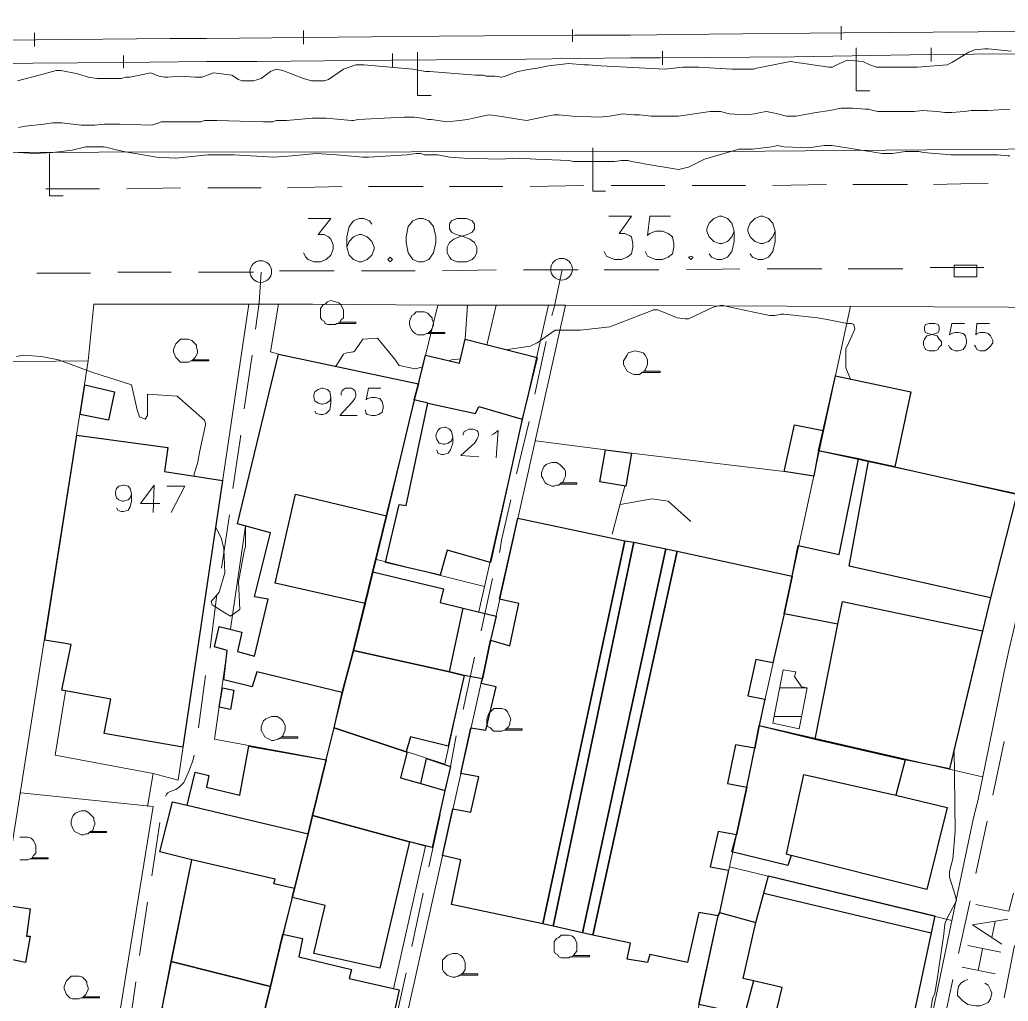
# Model space of a CAD drawing. Extents: x -2391 to 32076, y -11492 to 5852.
# Drawn here: x 4707.3 to 4780.7, y -1457.1 to -1384.2 of the extents above; entities that cross this region are included whole.
import ezdxf

# ---------------------------------------------------------------- set-up
doc = ezdxf.new("R2010")
doc.units = 0
doc.header["$LTSCALE"] = 7
for name, color, linetype in [('ALVE-CT', 3, 'CONTINUOUS'), ('PDF2_A101 - EDIFICACAO', 7, 'CONTINUOUS'), ('PDF2_A103 - PROJECAO_1', 7, 'CONTINUOUS'), ('PDF2_A112 - PRISMA_VENTILACAO', 7, 'CONTINUOUS'), ('PDF2_A118 - PISCINA', 7, 'CONTINUOUS'), ('PDF2_A123 - N DE PORTA', 7, 'CONTINUOUS'), ('PDF2_A124 - MURO', 7, 'CONTINUOUS'), ('PDF2_C301 - MEIO_FIO_2D', 7, 'CONTINUOUS'), ('PDF2_C304 - CAMINHO_E_OUTROS_TIPOS_ACESSO_2D', 7, 'CONTINUOUS'), ('PDF2_C307 - TXT_NOME_LOGRADOURO', 7, 'CONTINUOUS'), ('PDF2_C317 - BOCA_LOBO', 7, 'CONTINUOUS'), ('PDF2_D402 - FERROVIA_2D', 7, 'CONTINUOUS'), ('PDF2_F602 - ARVORE_ISOLADA', 7, 'CONTINUOUS'), ('PDF2_I903 - POSTE', 7, 'CONTINUOUS'), ('PDF2_N1402 - CURVA_INTERMEDIARIA', 7, 'CONTINUOUS'), ('PDF2_N1403 - COTA_DE_APARELHO', 7, 'CONTINUOUS')]:
    doc.layers.add(name, color=color, linetype=linetype)

msp = doc.modelspace()

# ---------------------------------------------------------------- linework, layer by layer
at = {"layer": 'ALVE-CT'}
msp.add_circle((4550.796, -1271.53), 500, dxfattribs=at)
at = {"layer": 'PDF2_A101 - EDIFICACAO', "lineweight": 30}
for points in [[(4745.697, -1409.279), (4744.596, -1413.851), (4742.226, -1424.519), (4739.008, -1423.587), (4738.5, -1425.45), (4734.436, -1424.519), (4735.452, -1420.201), (4735.96, -1420.285), (4737.569, -1412.665), (4736.553, -1412.411), (4736.892, -1411.226), (4737.4, -1409.109), (4739.94, -1409.702), (4740.363, -1407.924)], [(4732.066, -1431.038), (4731.219, -1434.17), (4724.869, -1432.646), (4724.531, -1433.747), (4722.414, -1433.239), (4722.668, -1431.038), (4721.737, -1430.784), (4722.075, -1429.26), (4723.769, -1429.683), (4723.43, -1431.122), (4724.7, -1431.461), (4725.716, -1427.228), (4724.7, -1427.058), (4725.885, -1422.317), (4723.43, -1421.64), (4726.478, -1409.025), (4736.892, -1411.226), (4736.553, -1412.411), (4734.521, -1421.047), (4733.505, -1425.196), (4732.912, -1427.566)], [(4772.282, -1417.407), (4770.334, -1416.983), (4769.572, -1416.814), (4766.609, -1416.221), (4766.948, -1414.697), (4767.879, -1410.633), (4773.467, -1411.819)], [(4714.286, -1411.819), (4713.863, -1413.935), (4711.746, -1413.512), (4712.085, -1411.311)], [(4766.948, -1414.697), (4766.609, -1416.221), (4766.27, -1418.084), (4764.069, -1417.745), (4764.831, -1414.274)], [(4722.329, -1418.423), (4719.366, -1438.234), (4713.524, -1437.218), (4714.032, -1434.678), (4710.392, -1434.001), (4711.069, -1430.614), (4709.122, -1430.276), (4711.492, -1415.036), (4718.265, -1415.967), (4718.011, -1417.745)], [(4752.724, -1416.391), (4752.301, -1418.846), (4750.353, -1418.507), (4750.777, -1416.137)], [(4781.341, -1419.439), (4779.394, -1427.143), (4776.346, -1439.843), (4773.044, -1439.166), (4766.355, -1437.642), (4768.048, -1429.09), (4764.069, -1428.328), (4764.662, -1425.534), (4765.085, -1423.249), (4768.133, -1423.926), (4769.572, -1416.814), (4770.334, -1416.983), (4772.282, -1417.407)], [(4752.216, -1422.91), (4746.12, -1451.357), (4739.347, -1449.918), (4740.024, -1446.616), (4738.67, -1446.277), (4739.432, -1442.806), (4740.786, -1443.06), (4741.379, -1440.436), (4740.024, -1440.182), (4740.786, -1436.795), (4741.887, -1436.964), (4742.649, -1433.747), (4741.548, -1433.493), (4741.633, -1433.154), (4742.226, -1430.276), (4743.665, -1430.699), (4744.342, -1427.566), (4742.903, -1427.228), (4744.258, -1421.217)], [(4755.264, -1423.503), (4749.083, -1452.035), (4746.882, -1451.527), (4752.893, -1422.995)], [(4764.069, -1428.328), (4763.223, -1431.969), (4761.953, -1431.715), (4761.36, -1434.424), (4762.63, -1434.678), (4762.207, -1436.626), (4761.868, -1438.319), (4760.429, -1438.065), (4759.836, -1440.944), (4761.275, -1441.198), (4760.513, -1444.753), (4759.159, -1444.499), (4758.566, -1447.124), (4759.921, -1447.378), (4759.243, -1450.511), (4759.159, -1450.765), (4757.719, -1450.511), (4756.873, -1454.236), (4754.079, -1453.643), (4753.909, -1454.236), (4752.385, -1453.982), (4752.639, -1452.797), (4749.845, -1452.204), (4756.111, -1423.672), (4764.662, -1425.534)], [(4742.226, -1430.276), (4741.633, -1433.154), (4740.278, -1432.9), (4739.178, -1432.646), (4732.066, -1431.038), (4732.912, -1427.566), (4733.505, -1425.196), (4738.754, -1426.466), (4738.5, -1427.482), (4740.194, -1427.905), (4742.649, -1428.498)], [(4739.178, -1432.646), (4740.278, -1432.9), (4739.093, -1438.15), (4736.299, -1437.472), (4735.96, -1438.573), (4730.627, -1436.795), (4731.219, -1434.17), (4732.066, -1431.038)], [(4723.176, -1434.001), (4722.922, -1435.44), (4722.075, -1435.271), (4722.329, -1433.832)], [(4735.537, -1440.52), (4737.061, -1440.944), (4737.484, -1439.081), (4739.262, -1439.674), (4738.839, -1441.452), (4737.908, -1445.685), (4736.214, -1445.261), (4729.018, -1443.314), (4730.034, -1439.166), (4730.627, -1436.795), (4735.96, -1438.573), (4736.045, -1438.573)], [(4776.176, -1442.721), (4774.652, -1448.817), (4764.577, -1446.277), (4764.323, -1447.039), (4760.175, -1446.023), (4760.513, -1444.753), (4761.275, -1441.198), (4761.868, -1438.319), (4762.207, -1436.626), (4766.355, -1437.642), (4773.044, -1439.166), (4772.366, -1441.79)], [(4730.034, -1439.166), (4729.018, -1443.314), (4728.679, -1444.669), (4727.663, -1448.733), (4727.494, -1449.41), (4726.817, -1452.119), (4725.885, -1456.014), (4718.519, -1454.151), (4720.043, -1446.616), (4717.673, -1446.023), (4718.604, -1442.298), (4719.705, -1442.552), (4720.297, -1440.097), (4721.313, -1440.351), (4721.144, -1441.198), (4723.599, -1441.79), (4724.277, -1438.15)], [(4736.214, -1445.261), (4734.013, -1454.659), (4729.103, -1453.559), (4729.949, -1450.003), (4727.494, -1449.41), (4727.663, -1448.733), (4728.679, -1444.669), (4729.018, -1443.314)], [(4775.245, -1450.765), (4774.991, -1452.035), (4773.128, -1460.755), (4763.307, -1458.554), (4763.9, -1456.099), (4761.783, -1455.591), (4761.106, -1458.13), (4758.989, -1457.623), (4757.719, -1457.369), (4759.159, -1450.765), (4759.243, -1450.511), (4761.953, -1451.273), (4762.545, -1449.071), (4762.884, -1447.801)], [(4708.021, -1452.289), (4707.682, -1454.236), (4706.497, -1453.982), (4706.158, -1455.675), (4705.396, -1455.506), (4706.412, -1450.003), (4708.021, -1450.257), (4707.767, -1452.289)], [(4732.489, -1461.94), (4724.869, -1460.162), (4725.885, -1456.014), (4726.817, -1452.119), (4728.256, -1452.458), (4728.002, -1453.813), (4731.896, -1454.744), (4731.727, -1455.421), (4735.452, -1456.268), (4734.436, -1460.84), (4732.828, -1460.501)], [(4725.885, -1456.014), (4724.869, -1460.162), (4722.245, -1459.485), (4721.821, -1459.4), (4721.991, -1458.977), (4721.059, -1458.723), (4721.144, -1458.469), (4717.842, -1457.623), (4718.519, -1454.151)]]:
    msp.add_lwpolyline(points, close=True, dxfattribs=at)
at = {"layer": 'PDF2_A103 - PROJECAO_1', "lineweight": 30}
for points in [[(4744.596, -1413.851), (4742.226, -1424.519), (4739.008, -1423.587), (4738.5, -1425.45), (4734.436, -1424.519), (4735.452, -1420.201), (4735.96, -1420.285), (4737.569, -1412.665), (4741.125, -1413.427), (4741.379, -1412.919)], [(4772.282, -1417.407), (4781.341, -1419.439), (4779.394, -1427.143), (4768.895, -1424.773), (4770.334, -1416.983)], [(4734.521, -1421.047), (4733.505, -1425.196), (4732.912, -1427.566), (4726.224, -1426.042), (4727.748, -1419.439)], [(4776.346, -1439.843), (4773.044, -1439.166), (4766.355, -1437.642), (4768.048, -1429.09), (4768.387, -1427.397), (4778.801, -1429.598)], [(4742.226, -1430.276), (4741.633, -1433.154), (4740.278, -1432.9), (4739.178, -1432.646), (4740.194, -1427.905), (4742.649, -1428.498)], [(4735.96, -1438.573), (4736.045, -1438.573), (4735.537, -1440.52), (4737.061, -1440.944), (4738.839, -1441.452), (4737.908, -1445.685), (4736.214, -1445.261), (4729.018, -1443.314), (4730.034, -1439.166), (4730.627, -1436.795)], [(4772.366, -1441.79), (4776.176, -1442.721), (4774.652, -1448.817), (4764.577, -1446.277), (4764.239, -1446.193), (4765.508, -1440.266)], [(4719.705, -1442.552), (4728.679, -1444.669), (4727.663, -1448.733), (4726.139, -1448.394), (4726.224, -1448.055), (4720.043, -1446.616), (4717.673, -1446.023), (4718.604, -1442.298)], [(4774.991, -1452.035), (4773.128, -1460.755), (4763.307, -1458.554), (4763.9, -1456.099), (4761.783, -1455.591), (4761.021, -1455.421), (4761.953, -1451.273), (4762.545, -1449.071)]]:
    msp.add_lwpolyline(points, close=True, dxfattribs=at)
at = {"layer": 'PDF2_A112 - PRISMA_VENTILACAO', "lineweight": 30}
for points in [[(4752.216, -1422.91), (4752.893, -1422.995), (4746.882, -1451.527), (4746.12, -1451.357)], [(4755.264, -1423.503), (4756.111, -1423.672), (4749.845, -1452.204), (4749.083, -1452.035)]]:
    msp.add_lwpolyline(points, close=True, dxfattribs=at)
at = {"layer": 'PDF2_A118 - PISCINA', "lineweight": 9}
msp.add_lwpolyline([(4763.985, -1432.477), (4763.223, -1436.456), (4765.17, -1436.88), (4765.762, -1433.832), (4765.339, -1433.747), (4764.831, -1432.985), (4764.916, -1432.646)], close=True, dxfattribs=at)
for points in [[(4763.731, -1433.832), (4765.762, -1433.832)], [(4763.307, -1435.948), (4765.339, -1435.948)]]:
    msp.add_lwpolyline(points, dxfattribs=at)
at = {"layer": 'PDF2_A123 - N DE PORTA', "lineweight": 9}
msp.add_lwpolyline([(4774.822, -1406.739), (4774.568, -1406.824), (4774.483, -1406.993), (4774.483, -1407.247), (4774.568, -1407.416), (4774.737, -1407.501), (4775.16, -1407.586), (4775.414, -1407.67), (4775.584, -1407.924), (4775.753, -1408.094), (4775.753, -1408.348), (4775.584, -1408.517), (4775.499, -1408.686), (4775.245, -1408.771), (4774.822, -1408.771), (4774.568, -1408.686), (4774.483, -1408.517), (4774.398, -1408.348), (4774.398, -1408.094), (4774.483, -1407.924), (4774.652, -1407.67), (4774.991, -1407.586), (4775.33, -1407.501), (4775.499, -1407.416), (4775.584, -1407.247), (4775.584, -1406.993), (4775.499, -1406.824), (4775.245, -1406.739)], close=True, dxfattribs=at)
for points in [[(4777.446, -1406.739), (4776.515, -1406.739), (4776.346, -1407.586), (4776.515, -1407.501), (4776.769, -1407.416), (4777.023, -1407.416), (4777.362, -1407.501), (4777.531, -1407.67), (4777.616, -1408.009), (4777.616, -1408.178), (4777.531, -1408.432), (4777.362, -1408.686), (4777.023, -1408.771), (4776.769, -1408.771), (4776.515, -1408.686), (4776.346, -1408.517), (4776.261, -1408.348)], [(4779.309, -1406.739), (4778.378, -1406.739), (4778.293, -1407.586), (4778.378, -1407.501), (4778.632, -1407.416), (4778.97, -1407.416), (4779.224, -1407.501), (4779.394, -1407.67), (4779.563, -1408.009), (4779.563, -1408.178), (4779.394, -1408.432), (4779.224, -1408.602), (4778.97, -1408.771), (4778.632, -1408.771), (4778.378, -1408.686), (4778.293, -1408.517), (4778.208, -1408.348)], [(4730.373, -1412.242), (4730.288, -1412.496), (4730.034, -1412.665), (4729.78, -1412.75), (4729.695, -1412.75), (4729.441, -1412.665), (4729.187, -1412.496), (4729.103, -1412.242), (4729.103, -1412.073), (4729.187, -1411.819), (4729.441, -1411.649), (4729.695, -1411.565), (4729.78, -1411.565), (4730.119, -1411.649), (4730.288, -1411.819), (4730.373, -1412.242), (4730.373, -1412.665), (4730.288, -1413.173), (4730.034, -1413.427), (4729.78, -1413.512), (4729.611, -1413.512), (4729.272, -1413.427), (4729.187, -1413.258)], [(4731.135, -1412.073), (4731.135, -1411.903), (4731.219, -1411.734), (4731.304, -1411.649), (4731.473, -1411.565), (4731.896, -1411.565), (4732.066, -1411.649), (4732.15, -1411.734), (4732.235, -1411.988), (4732.235, -1412.157), (4732.15, -1412.327), (4731.981, -1412.581), (4731.05, -1413.597), (4732.32, -1413.597)], [(4734.098, -1411.565), (4733.166, -1411.565), (4732.997, -1412.411), (4733.082, -1412.327), (4733.42, -1412.242), (4733.674, -1412.242), (4734.013, -1412.327), (4734.182, -1412.581), (4734.267, -1412.835), (4734.267, -1413.004), (4734.182, -1413.343), (4733.928, -1413.512), (4733.674, -1413.597), (4733.42, -1413.597), (4733.082, -1413.512), (4732.997, -1413.427), (4732.912, -1413.173)], [(4739.432, -1415.205), (4739.347, -1415.459), (4739.093, -1415.629), (4738.839, -1415.713), (4738.754, -1415.713), (4738.416, -1415.629), (4738.246, -1415.375), (4738.162, -1415.121), (4738.162, -1415.036), (4738.331, -1414.697), (4738.5, -1414.528), (4738.839, -1414.443), (4738.924, -1414.443), (4739.178, -1414.613), (4739.347, -1414.782), (4739.432, -1415.205), (4739.432, -1415.629), (4739.262, -1416.137), (4739.093, -1416.391), (4738.754, -1416.475), (4738.585, -1416.475), (4738.331, -1416.391), (4738.246, -1416.137)], [(4740.194, -1415.036), (4740.194, -1414.951), (4740.278, -1414.782), (4740.448, -1414.697), (4740.617, -1414.613), (4740.956, -1414.613), (4741.21, -1414.697), (4741.294, -1414.782), (4741.379, -1415.036), (4741.294, -1415.205), (4741.21, -1415.375), (4741.04, -1415.629), (4740.024, -1416.56), (4741.379, -1416.645)], [(4742.31, -1415.036), (4742.48, -1414.951), (4742.818, -1414.697), (4742.649, -1416.729)], [(4715.556, -1419.439), (4715.471, -1419.693), (4715.302, -1419.862), (4714.964, -1419.947), (4714.879, -1419.947), (4714.625, -1419.862), (4714.456, -1419.693), (4714.371, -1419.439), (4714.371, -1419.269), (4714.456, -1419.015), (4714.625, -1418.846), (4714.964, -1418.761), (4715.048, -1418.761), (4715.302, -1418.846), (4715.471, -1419.015), (4715.556, -1419.439), (4715.556, -1419.947), (4715.471, -1420.37), (4715.302, -1420.624), (4714.964, -1420.709), (4714.794, -1420.709), (4714.54, -1420.624), (4714.456, -1420.455)], [(4717.165, -1420.793), (4717.249, -1418.761), (4716.233, -1420.116), (4717.673, -1420.116)], [(4718.519, -1420.793), (4719.535, -1418.846), (4718.181, -1418.846)]]:
    msp.add_lwpolyline(points, dxfattribs=at)
at = {"layer": 'PDF2_A124 - MURO', "lineweight": 9}
for points in [[(4634.616, -1395.055), (4689.903, -1394.039), (4759.582, -1393.954), (4822.911, -1393.446), (4866.09, -1393.277), (4892.337, -1393.108)], [(4655.613, -1413.851), (4656.799, -1405.723), (4659.085, -1405.723), (4662.217, -1405.723), (4665.35, -1405.723), (4667.212, -1405.723), (4667.974, -1405.723), (4668.059, -1407.162), (4679.066, -1407.162), (4678.727, -1409.871), (4712.339, -1409.533), (4712.762, -1405.3), (4713.27, -1405.3), (4715.133, -1405.3), (4724.277, -1405.3), (4726.478, -1405.3), (4729.018, -1405.3), (4738.331, -1405.384), (4740.532, -1405.384), (4742.649, -1405.384), (4745.443, -1405.384), (4746.544, -1405.384)], [(4716.741, -1442.637), (4717.165, -1440.182), (4719.027, -1440.69), (4724.277, -1405.3)], [(4726.478, -1405.3), (4725.885, -1408.855), (4726.478, -1409.025), (4723.43, -1421.64), (4724.023, -1421.809), (4722.922, -1429.429)], [(4738.331, -1405.384), (4724.869, -1460.162)], [(4747.814, -1405.384), (4728.002, -1494.113)], [(4740.532, -1405.384), (4740.363, -1407.924)], [(4753.317, -1477.942), (4770.08, -1481.498), (4770.927, -1477.773), (4772.282, -1471.084), (4773.552, -1465.327), (4776.007, -1453.643), (4776.346, -1451.95), (4778.124, -1443.483), (4778.462, -1442.129), (4780.41, -1432.646), (4780.748, -1431.038), (4781.172, -1429.26), (4781.595, -1427.143), (4783.203, -1419.354), (4783.796, -1416.729), (4786.167, -1405.554), (4747.814, -1405.384), (4746.544, -1405.384), (4741.379, -1428.159)], [(4742.649, -1405.384), (4741.972, -1408.348)], [(4748.914, -1498.346), (4759.159, -1450.765), (4759.243, -1450.511), (4760.513, -1444.753), (4761.275, -1441.198), (4761.868, -1438.319), (4762.207, -1436.626), (4764.069, -1428.328), (4764.662, -1425.534), (4768.98, -1405.469)], [(4712.339, -1409.533), (4699.554, -1490.642)], [(4766.27, -1418.084), (4764.069, -1417.745), (4752.724, -1416.391), (4750.777, -1416.137), (4745.612, -1415.459)], [(4766.609, -1416.221), (4783.119, -1419.777)], [(4752.216, -1418.846), (4751.285, -1422.402)], [(4751.877, -1420.201), (4754.248, -1419.777), (4755.433, -1419.947), (4757.127, -1421.471)], [(4733.674, -1424.265), (4741.802, -1426.296)], [(4722.668, -1431.038), (4721.737, -1437.642), (4730.034, -1439.166)], [(4730.627, -1436.795), (4738.839, -1439.504), (4740.278, -1432.9), (4732.066, -1431.038)], [(4710.646, -1434.086), (4709.884, -1438.827), (4717.165, -1440.182)], [(4778.801, -1440.436), (4762.207, -1436.626)], [(4734.013, -1460.755), (4725.801, -1496.738), (4722.922, -1496.06), (4715.302, -1494.282), (4713.355, -1493.859), (4711.069, -1493.351), (4718.435, -1457.792), (4717.842, -1457.623), (4720.043, -1446.616), (4717.673, -1446.023), (4718.604, -1442.298), (4719.705, -1442.552), (4720.297, -1440.097), (4721.313, -1440.351), (4721.144, -1441.198), (4723.599, -1441.79), (4724.277, -1438.15)], [(4711.069, -1493.351), (4709.037, -1492.843), (4717.165, -1442.637), (4707.344, -1441.621)], [(4729.018, -1443.314), (4737.4, -1445.6), (4735.029, -1456.183)], [(4760.005, -1447.124), (4776.515, -1451.103)], [(4725.885, -1456.014), (4718.519, -1454.151)]]:
    msp.add_lwpolyline(points, dxfattribs=at)
at = {"layer": 'PDF2_C301 - MEIO_FIO_2D', "lineweight": 9}
for points in [[(4709.206, -1396.748), (4713.186, -1396.748)], [(4715.218, -1396.748), (4719.197, -1396.664)], [(4721.229, -1396.664), (4725.208, -1396.664)], [(4727.155, -1396.664), (4731.219, -1396.579)], [(4733.166, -1396.579), (4734.944, -1396.579), (4737.23, -1396.579)], [(4739.178, -1396.579), (4743.157, -1396.579)], [(4745.189, -1396.579), (4749.168, -1396.494)], [(4751.2, -1396.494), (4755.179, -1396.494)], [(4757.211, -1396.494), (4761.191, -1396.494)], [(4763.223, -1396.494), (4767.202, -1396.41)], [(4769.149, -1396.41), (4771.435, -1396.41), (4773.213, -1396.41)], [(4775.16, -1396.41), (4779.224, -1396.325)], [(4738.67, -1402.844), (4742.649, -1402.76)], [(4744.681, -1402.76), (4748.745, -1402.76)], [(4750.692, -1402.76), (4754.756, -1402.76)], [(4756.788, -1402.76), (4760.767, -1402.675)], [(4762.799, -1402.675), (4766.863, -1402.675)], [(4768.81, -1402.675), (4771.858, -1402.675), (4772.874, -1402.675)], [(4774.906, -1402.59), (4778.886, -1402.59)], [(4708.529, -1403.014), (4712.508, -1403.014)], [(4714.54, -1402.929), (4718.519, -1402.929)], [(4720.551, -1402.929), (4724.615, -1402.929)], [(4726.563, -1402.844), (4730.627, -1402.844)], [(4732.658, -1402.844), (4735.283, -1402.844), (4736.638, -1402.844)], [(4780.41, -1437.811), (4779.563, -1441.79)], [(4779.14, -1443.737), (4778.293, -1447.632)], [(4777.87, -1449.664), (4777.023, -1453.559)], [(4780.41, -1456.861), (4781.172, -1452.966)], [(4776.6, -1455.506), (4775.753, -1459.485)]]:
    msp.add_lwpolyline(points, dxfattribs=at)
at = {"layer": 'PDF2_C304 - CAMINHO_E_OUTROS_TIPOS_ACESSO_2D', "lineweight": 9}
for points in [[(4747.56, -1402.76), (4746.967, -1405.554), (4746.798, -1406.146)], [(4725.208, -1402.929), (4725.039, -1405.215), (4724.785, -1407.162)], [(4746.374, -1408.094), (4745.528, -1411.988)], [(4724.531, -1409.109), (4723.938, -1413.089)], [(4745.104, -1414.02), (4744.173, -1417.915)], [(4723.684, -1415.036), (4723.091, -1419.015)], [(4743.75, -1419.862), (4743.072, -1422.741), (4742.903, -1423.757)], [(4722.837, -1420.963), (4722.245, -1424.942)], [(4742.395, -1425.704), (4741.548, -1429.598)], [(4721.906, -1426.889), (4721.398, -1430.868)], [(4741.04, -1431.546), (4740.194, -1435.44)], [(4721.059, -1432.9), (4720.551, -1436.795)], [(4739.686, -1437.388), (4739.262, -1439.674), (4738.924, -1441.282)], [(4720.213, -1438.827), (4720.128, -1439.25), (4719.789, -1440.097), (4719.451, -1440.859), (4719.112, -1441.198), (4718.858, -1441.367), (4718.435, -1441.536), (4718.265, -1441.621), (4718.181, -1441.705), (4718.096, -1441.875)], [(4738.5, -1443.229), (4737.654, -1447.124)], [(4717.673, -1443.822), (4717.08, -1447.801)], [(4737.23, -1449.071), (4736.384, -1453.051)], [(4716.741, -1449.749), (4716.149, -1453.728)], [(4715.895, -1455.675), (4715.302, -1459.654)], [(4735.96, -1454.998), (4735.114, -1458.892)]]:
    msp.add_lwpolyline(points, dxfattribs=at)
at = {"layer": 'PDF2_C307 - TXT_NOME_LOGRADOURO', "lineweight": 9}
for points in [[(4778.293, -1449.918), (4780.748, -1450.426), (4781.087, -1449.071)], [(4780.24, -1452.881), (4778.039, -1451.442), (4780.664, -1451.019)], [(4779.478, -1452.373), (4779.732, -1451.188)], [(4777.7, -1452.966), (4780.156, -1453.474)], [(4778.462, -1454.829), (4778.801, -1453.22)], [(4777.277, -1454.575), (4779.732, -1455.083)], [(4777.7, -1455.506), (4777.446, -1455.591), (4777.192, -1455.76), (4777.023, -1456.014), (4776.938, -1456.437), (4776.938, -1456.691), (4777.192, -1456.945), (4777.362, -1457.115), (4777.7, -1457.369), (4778.293, -1457.453), (4778.632, -1457.453), (4778.886, -1457.369), (4779.224, -1457.199), (4779.394, -1456.945), (4779.478, -1456.522), (4779.394, -1456.268), (4779.224, -1455.929), (4778.97, -1455.76)]]:
    msp.add_lwpolyline(points, dxfattribs=at)
at = {"layer": 'PDF2_C317 - BOCA_LOBO', "lineweight": 9}
msp.add_lwpolyline([(4776.684, -1403.268), (4778.378, -1403.268), (4778.378, -1402.421), (4776.684, -1402.421)], close=True, dxfattribs=at)
at = {"layer": 'PDF2_D402 - FERROVIA_2D', "lineweight": 9}
for points in [[(4838.405, -1384.472), (4836.458, -1384.472), (4828.415, -1384.557), (4818.424, -1384.641), (4808.434, -1384.726), (4798.443, -1384.811), (4788.453, -1384.895), (4788.283, -1384.895), (4778.462, -1385.065), (4768.472, -1385.149), (4758.481, -1385.234), (4752.639, -1385.319), (4748.491, -1385.319), (4738.416, -1385.403), (4728.425, -1385.488), (4721.144, -1385.573), (4718.435, -1385.573), (4708.444, -1385.657), (4698.454, -1385.742), (4688.463, -1385.827), (4678.473, -1385.911), (4668.482, -1385.996), (4658.492, -1386.081), (4648.078, -1386.165)], [(4708.36, -1386.165), (4708.36, -1385.149)], [(4728.341, -1385.996), (4728.341, -1384.98)], [(4748.321, -1385.827), (4748.321, -1384.895)], [(4768.302, -1385.657), (4768.302, -1384.641)], [(4704.888, -1387.435), (4714.879, -1387.351), (4721.144, -1387.266), (4724.869, -1387.266), (4734.86, -1387.181), (4744.85, -1387.097), (4752.639, -1387.012), (4754.841, -1387.012), (4764.831, -1386.927), (4774.822, -1386.758), (4784.812, -1386.673), (4788.283, -1386.673), (4794.887, -1386.589), (4804.878, -1386.504), (4814.868, -1386.419), (4824.859, -1386.335), (4834.849, -1386.25), (4836.458, -1386.165), (4844.84, -1386.165)], [(4734.944, -1386.673), (4734.944, -1387.689)], [(4755.01, -1386.504), (4755.01, -1387.52)], [(4774.991, -1386.25), (4774.991, -1387.266)], [(4714.964, -1386.843), (4714.964, -1387.774)]]:
    msp.add_lwpolyline(points, dxfattribs=at)
at = {"layer": 'PDF2_F602 - ARVORE_ISOLADA', "lineweight": 9}
for points in [[(4731.05, -1406.654), (4730.881, -1406.739), (4730.796, -1406.739), (4730.711, -1406.824), (4730.542, -1406.824), (4730.373, -1406.824), (4730.119, -1406.824), (4729.949, -1406.739), (4729.865, -1406.57), (4729.695, -1406.485), (4729.611, -1406.316), (4729.611, -1406.062), (4729.611, -1405.808), (4729.611, -1405.638), (4729.78, -1405.384), (4729.949, -1405.3), (4730.119, -1405.13), (4730.373, -1405.046), (4730.711, -1405.13), (4730.965, -1405.215), (4731.135, -1405.384), (4731.219, -1405.554), (4731.304, -1405.723), (4731.304, -1405.892), (4731.304, -1406.146), (4731.304, -1406.316), (4731.135, -1406.485), (4731.05, -1406.654), (4730.881, -1406.739), (4732.235, -1406.739), (4732.235, -1406.654)], [(4737.654, -1407.416), (4737.569, -1407.501), (4737.484, -1407.501), (4737.315, -1407.586), (4737.146, -1407.586), (4736.976, -1407.586), (4736.807, -1407.586), (4736.638, -1407.501), (4736.468, -1407.332), (4736.384, -1407.247), (4736.299, -1407.078), (4736.214, -1406.824), (4736.214, -1406.57), (4736.299, -1406.4), (4736.384, -1406.146), (4736.553, -1406.062), (4736.722, -1405.892), (4736.976, -1405.892), (4737.315, -1405.892), (4737.569, -1405.977), (4737.738, -1406.146), (4737.908, -1406.316), (4737.908, -1406.485), (4737.992, -1406.654), (4737.992, -1406.908), (4737.908, -1407.078), (4737.823, -1407.247), (4737.654, -1407.416), (4737.569, -1407.501), (4738.839, -1407.501), (4738.839, -1407.416)], [(4720.128, -1409.448), (4720.043, -1409.533), (4719.959, -1409.533), (4719.789, -1409.617), (4719.62, -1409.617), (4719.451, -1409.617), (4719.197, -1409.617), (4719.112, -1409.533), (4718.943, -1409.363), (4718.858, -1409.279), (4718.773, -1409.109), (4718.689, -1408.855), (4718.689, -1408.686), (4718.773, -1408.432), (4718.858, -1408.263), (4719.027, -1408.094), (4719.197, -1407.924), (4719.451, -1407.924), (4719.789, -1407.924), (4720.043, -1408.009), (4720.213, -1408.178), (4720.382, -1408.348), (4720.382, -1408.517), (4720.467, -1408.771), (4720.467, -1408.94), (4720.382, -1409.109), (4720.297, -1409.279), (4720.128, -1409.448), (4720.043, -1409.533), (4721.313, -1409.533), (4721.313, -1409.448)], [(4753.655, -1410.295), (4753.486, -1410.379), (4753.401, -1410.464), (4753.317, -1410.549), (4753.147, -1410.549), (4752.893, -1410.549), (4752.724, -1410.464), (4752.555, -1410.379), (4752.385, -1410.295), (4752.301, -1410.125), (4752.216, -1409.956), (4752.131, -1409.787), (4752.131, -1409.533), (4752.216, -1409.363), (4752.385, -1409.109), (4752.47, -1408.94), (4752.724, -1408.855), (4752.978, -1408.771), (4753.317, -1408.855), (4753.571, -1408.94), (4753.74, -1409.109), (4753.825, -1409.279), (4753.909, -1409.448), (4753.909, -1409.617), (4753.909, -1409.787), (4753.825, -1409.956), (4753.74, -1410.21), (4753.655, -1410.295), (4753.486, -1410.379), (4754.841, -1410.379), (4754.841, -1410.295)], [(4747.475, -1418.592), (4747.39, -1418.677), (4747.306, -1418.761), (4747.136, -1418.761), (4746.967, -1418.846), (4746.798, -1418.846), (4746.628, -1418.761), (4746.459, -1418.677), (4746.29, -1418.592), (4746.205, -1418.423), (4746.12, -1418.253), (4746.036, -1418.084), (4746.036, -1417.83), (4746.12, -1417.576), (4746.205, -1417.407), (4746.374, -1417.237), (4746.544, -1417.153), (4746.798, -1417.068), (4747.136, -1417.068), (4747.39, -1417.237), (4747.56, -1417.407), (4747.729, -1417.576), (4747.814, -1417.745), (4747.814, -1417.915), (4747.814, -1418.084), (4747.729, -1418.253), (4747.644, -1418.507), (4747.475, -1418.592), (4747.39, -1418.677), (4748.66, -1418.677), (4748.66, -1418.592)], [(4743.411, -1436.88), (4743.326, -1436.964), (4743.242, -1436.964), (4743.072, -1437.049), (4742.903, -1437.049), (4742.734, -1437.049), (4742.48, -1437.049), (4742.395, -1436.964), (4742.226, -1436.795), (4742.056, -1436.71), (4741.972, -1436.541), (4741.972, -1436.287), (4741.972, -1436.118), (4742.056, -1435.864), (4742.141, -1435.694), (4742.31, -1435.525), (4742.48, -1435.356), (4742.734, -1435.356), (4743.072, -1435.356), (4743.326, -1435.44), (4743.496, -1435.61), (4743.58, -1435.779), (4743.665, -1435.948), (4743.75, -1436.202), (4743.665, -1436.372), (4743.665, -1436.541), (4743.58, -1436.71), (4743.411, -1436.88), (4743.326, -1436.964), (4744.596, -1436.964), (4744.596, -1436.88)], [(4726.732, -1437.472), (4726.563, -1437.557), (4726.478, -1437.642), (4726.393, -1437.642), (4726.139, -1437.726), (4725.97, -1437.726), (4725.801, -1437.642), (4725.631, -1437.557), (4725.462, -1437.472), (4725.377, -1437.303), (4725.293, -1437.134), (4725.208, -1436.964), (4725.208, -1436.71), (4725.293, -1436.456), (4725.377, -1436.287), (4725.547, -1436.118), (4725.801, -1436.033), (4725.97, -1435.948), (4726.393, -1435.948), (4726.647, -1436.118), (4726.817, -1436.287), (4726.901, -1436.456), (4726.986, -1436.626), (4726.986, -1436.795), (4726.986, -1436.964), (4726.901, -1437.134), (4726.817, -1437.388), (4726.732, -1437.472), (4726.563, -1437.557), (4727.917, -1437.557), (4727.917, -1437.472)], [(4712.508, -1444.499), (4712.424, -1444.584), (4712.339, -1444.669), (4712.17, -1444.669), (4712, -1444.753), (4711.831, -1444.753), (4711.662, -1444.669), (4711.492, -1444.584), (4711.323, -1444.499), (4711.238, -1444.33), (4711.154, -1444.161), (4711.069, -1443.991), (4711.069, -1443.737), (4711.154, -1443.483), (4711.238, -1443.314), (4711.408, -1443.145), (4711.577, -1443.06), (4711.831, -1442.975), (4712.17, -1442.975), (4712.424, -1443.145), (4712.593, -1443.314), (4712.762, -1443.483), (4712.762, -1443.653), (4712.847, -1443.822), (4712.847, -1443.991), (4712.762, -1444.161), (4712.678, -1444.415), (4712.508, -1444.499), (4712.424, -1444.584), (4713.694, -1444.584), (4713.694, -1444.499)], [(4748.406, -1453.728), (4748.237, -1453.813), (4748.152, -1453.813), (4748.068, -1453.897), (4747.898, -1453.897), (4747.729, -1453.897), (4747.475, -1453.897), (4747.306, -1453.813), (4747.221, -1453.643), (4747.052, -1453.559), (4746.967, -1453.389), (4746.967, -1453.135), (4746.967, -1452.881), (4746.967, -1452.712), (4747.136, -1452.458), (4747.306, -1452.373), (4747.475, -1452.204), (4747.729, -1452.204), (4748.068, -1452.204), (4748.321, -1452.289), (4748.491, -1452.458), (4748.575, -1452.627), (4748.66, -1452.797), (4748.66, -1452.966), (4748.66, -1453.22), (4748.66, -1453.389), (4748.491, -1453.559), (4748.406, -1453.728), (4748.237, -1453.813), (4749.591, -1453.813), (4749.591, -1453.728)], [(4740.109, -1455.083), (4739.94, -1455.167), (4739.855, -1455.252), (4739.77, -1455.252), (4739.601, -1455.337), (4739.432, -1455.337), (4739.178, -1455.252), (4739.008, -1455.167), (4738.924, -1455.083), (4738.754, -1454.913), (4738.67, -1454.744), (4738.67, -1454.575), (4738.67, -1454.321), (4738.67, -1454.067), (4738.839, -1453.897), (4739.008, -1453.728), (4739.178, -1453.643), (4739.432, -1453.559), (4739.77, -1453.559), (4740.024, -1453.728), (4740.194, -1453.897), (4740.278, -1454.067), (4740.363, -1454.236), (4740.363, -1454.405), (4740.363, -1454.575), (4740.363, -1454.744), (4740.194, -1454.998), (4740.109, -1455.083), (4739.94, -1455.167), (4741.294, -1455.167), (4741.294, -1455.083)], [(4712, -1456.776), (4711.916, -1456.861), (4711.831, -1456.861), (4711.662, -1456.945), (4711.492, -1456.945), (4711.323, -1456.945), (4711.154, -1456.945), (4710.984, -1456.861), (4710.815, -1456.691), (4710.73, -1456.607), (4710.646, -1456.437), (4710.561, -1456.183), (4710.561, -1456.014), (4710.646, -1455.76), (4710.73, -1455.591), (4710.9, -1455.421), (4711.069, -1455.252), (4711.323, -1455.252), (4711.662, -1455.252), (4711.916, -1455.337), (4712.085, -1455.506), (4712.254, -1455.675), (4712.254, -1455.845), (4712.339, -1456.099), (4712.339, -1456.268), (4712.254, -1456.437), (4712.17, -1456.607), (4712, -1456.776), (4711.916, -1456.861), (4713.186, -1456.861), (4713.186, -1456.776)]]:
    msp.add_lwpolyline(points, close=True, dxfattribs=at)
msp.add_lwpolyline([(4707.259, -1444.923), (4707.513, -1444.923), (4707.852, -1444.923), (4708.106, -1445.007), (4708.275, -1445.177), (4708.36, -1445.346), (4708.444, -1445.515), (4708.444, -1445.769), (4708.444, -1445.939), (4708.444, -1446.108), (4708.275, -1446.277), (4708.19, -1446.447), (4708.021, -1446.531), (4709.376, -1446.531), (4709.376, -1446.447), (4708.19, -1446.447), (4708.021, -1446.531), (4707.852, -1446.616), (4707.682, -1446.616), (4707.513, -1446.616), (4707.259, -1446.616)], dxfattribs=at)
at = {"layer": 'PDF2_I903 - POSTE', "lineweight": 9}
for points in [[(4737.823, -1389.806), (4736.807, -1389.806), (4736.807, -1386.589)], [(4770.419, -1389.467), (4769.403, -1389.467), (4769.403, -1386.25)], [(4750.777, -1396.918), (4749.845, -1396.918), (4749.845, -1393.7)], [(4710.476, -1397.256), (4709.46, -1397.256), (4709.46, -1394.124)]]:
    msp.add_lwpolyline(points, dxfattribs=at)
at = {"layer": 'PDF2_N1402 - CURVA_INTERMEDIARIA', "lineweight": 9}
for points in [[(4780.918, -1386.504), (4779.224, -1386.335), (4778.97, -1386.335), (4778.208, -1386.419), (4777.785, -1386.589), (4776.515, -1387.351), (4776.176, -1387.52), (4773.975, -1387.689), (4772.79, -1387.689), (4772.705, -1387.689), (4771.858, -1387.689), (4770.927, -1387.689), (4770.419, -1387.52), (4769.911, -1387.266), (4768.726, -1387.181), (4767.964, -1387.52), (4767.625, -1387.689), (4767.371, -1387.689), (4764.493, -1387.266), (4762.037, -1387.774), (4761.783, -1387.859), (4761.614, -1387.859), (4761.106, -1387.859), (4760.175, -1387.859), (4758.905, -1387.774), (4757.719, -1387.689), (4756.534, -1387.689), (4755.857, -1387.774), (4755.179, -1387.859), (4750.438, -1387.605), (4749.507, -1387.52), (4749.168, -1387.52), (4748.068, -1387.435), (4746.544, -1387.605), (4745.697, -1387.774), (4745.189, -1387.859), (4744.258, -1388.028), (4743.326, -1388.367), (4743.072, -1388.451), (4742.564, -1388.367), (4741.887, -1388.367), (4741.718, -1388.282), (4741.633, -1388.282), (4741.125, -1388.282), (4737.738, -1388.028), (4737.4, -1388.028), (4736.468, -1387.859), (4732.828, -1387.52), (4732.235, -1387.52), (4731.304, -1387.859), (4730.203, -1388.621), (4729.865, -1388.705), (4729.611, -1388.705), (4728.933, -1388.705), (4728.341, -1388.536), (4726.817, -1387.943), (4726.309, -1387.859), (4725.885, -1388.028), (4725.208, -1388.536), (4724.954, -1388.621), (4724.615, -1388.705), (4724.192, -1388.705), (4723.769, -1388.705), (4723.515, -1388.621), (4723.007, -1388.282), (4721.652, -1388.113), (4720.805, -1388.451), (4720.297, -1388.451), (4719.197, -1388.367), (4718.265, -1388.451), (4718.011, -1388.451), (4717.588, -1388.367), (4716.995, -1388.113), (4715.471, -1388.451), (4715.133, -1388.451), (4714.794, -1388.536), (4713.863, -1388.536), (4713.016, -1388.536), (4712.339, -1388.451), (4711.577, -1388.197), (4710.307, -1387.943), (4709.968, -1387.943), (4708.698, -1388.282), (4707.09, -1388.705)], [(4780.833, -1390.822), (4779.224, -1390.907), (4778.547, -1390.907), (4777.954, -1390.907), (4777.446, -1390.991), (4776.515, -1391.076), (4776.007, -1391.076), (4775.414, -1390.991), (4774.314, -1390.907), (4773.721, -1390.991), (4771.604, -1390.991), (4771.012, -1390.991), (4770.673, -1390.907), (4770.334, -1390.822), (4770.08, -1390.822), (4769.149, -1390.737), (4768.302, -1390.737), (4767.456, -1390.907), (4766.44, -1391.076), (4764.916, -1391.33), (4764.239, -1391.33), (4763.561, -1391.161), (4763.138, -1391.076), (4762.715, -1390.991), (4762.291, -1391.076), (4761.868, -1391.161), (4761.191, -1391.245), (4760.005, -1391.161), (4759.328, -1390.991), (4758.566, -1390.991), (4756.195, -1391.33), (4755.687, -1391.33), (4755.264, -1391.33), (4754.163, -1391.33), (4753.317, -1391.245), (4752.893, -1391.245), (4752.047, -1391.161), (4751.115, -1391.33), (4750.353, -1391.415), (4748.321, -1391.33), (4747.306, -1391.245), (4746.967, -1391.245), (4746.459, -1391.33), (4744.935, -1391.669), (4744.427, -1391.584), (4742.903, -1391.33), (4742.141, -1391.245), (4741.633, -1391.33), (4740.532, -1391.584), (4739.94, -1391.669), (4739.008, -1391.753), (4737.823, -1391.584), (4737.569, -1391.584), (4737.146, -1391.499), (4736.553, -1391.415), (4735.791, -1391.415), (4732.404, -1391.584), (4732.066, -1391.669), (4731.896, -1391.669), (4730.034, -1391.499), (4729.611, -1391.499), (4729.018, -1391.499), (4727.071, -1391.669), (4726.309, -1391.669), (4726.055, -1391.753), (4725.377, -1391.753), (4721.906, -1391.669), (4721.652, -1391.669), (4720.975, -1391.669), (4720.721, -1391.753), (4718.435, -1391.753), (4717.927, -1391.753), (4717.757, -1391.753), (4717.588, -1391.838), (4717.08, -1392.007), (4714.71, -1391.923), (4714.286, -1391.923), (4713.524, -1391.923), (4712.847, -1392.007), (4712.17, -1392.007), (4711.831, -1392.007), (4710.392, -1391.838), (4709.714, -1391.838), (4709.037, -1391.923), (4707.682, -1392.092), (4707.174, -1392.176)], [(4707.174, -1394.039), (4708.36, -1394.124), (4709.714, -1394.039), (4711.154, -1393.87), (4712.17, -1393.616), (4712.678, -1393.616), (4713.016, -1393.616), (4713.524, -1393.616), (4714.964, -1393.954), (4717.419, -1394.378), (4718.858, -1394.462), (4721.229, -1394.208), (4721.398, -1394.208), (4723.176, -1394.208), (4726.139, -1394.378), (4727.494, -1394.293), (4729.272, -1394.124), (4730.796, -1394.208), (4732.743, -1394.378), (4733.166, -1394.378), (4736.045, -1394.208), (4736.722, -1394.124), (4737.061, -1394.124), (4737.315, -1394.208), (4738.331, -1394.208), (4739.178, -1394.378), (4740.278, -1394.462), (4742.903, -1394.547), (4744.342, -1394.462), (4745.612, -1394.547), (4748.068, -1394.632), (4748.406, -1394.716), (4749.845, -1394.716), (4751.454, -1394.716), (4751.962, -1394.632), (4752.47, -1394.632), (4752.724, -1394.716), (4753.317, -1394.801), (4753.655, -1394.886), (4756.195, -1395.309), (4756.957, -1395.14), (4758.143, -1394.547), (4760.683, -1393.785), (4761.275, -1393.785), (4761.699, -1393.785), (4763.138, -1393.616), (4763.561, -1393.531), (4764.069, -1393.616), (4765.932, -1393.7), (4766.355, -1393.616), (4767.032, -1393.531), (4767.625, -1393.531), (4771.35, -1394.124), (4771.943, -1394.124), (4772.112, -1394.124), (4773.044, -1393.954), (4774.06, -1393.954), (4774.398, -1394.039), (4776.43, -1394.208), (4776.684, -1394.208), (4778.716, -1394.208), (4779.055, -1394.208), (4779.902, -1394.208), (4780.664, -1394.293), (4780.833, -1394.293)], [(4743.496, -1408.686), (4745.189, -1408.432), (4745.697, -1408.178), (4746.544, -1407.586), (4747.052, -1407.247), (4747.306, -1407.247), (4748.914, -1407.247), (4751.115, -1406.993), (4754.163, -1405.808), (4754.333, -1405.723), (4754.502, -1405.723), (4754.671, -1405.723), (4754.841, -1405.808), (4756.111, -1406.316), (4756.703, -1406.4), (4756.957, -1406.4), (4758.735, -1405.554), (4759.074, -1405.469), (4759.413, -1405.384), (4760.175, -1405.554), (4762.969, -1406.146), (4763.392, -1406.146), (4763.815, -1406.062), (4764.069, -1406.062), (4766.524, -1406.316), (4767.371, -1406.485), (4768.726, -1406.739), (4769.064, -1406.739), (4769.234, -1406.824), (4769.318, -1407.162), (4768.726, -1408.432), (4768.641, -1408.602), (4768.641, -1408.686), (4768.641, -1409.617), (4768.641, -1410.041), (4768.98, -1410.887)], [(4730.711, -1409.956), (4731.304, -1409.025), (4731.558, -1408.94), (4732.066, -1408.855), (4732.15, -1408.771), (4732.743, -1407.924), (4733.844, -1407.84), (4735.114, -1409.363), (4735.283, -1409.617), (4735.452, -1409.871), (4736.638, -1410.125), (4737.23, -1409.956)], [(4707.005, -1409.194), (4707.513, -1409.109), (4708.868, -1409.194), (4710.138, -1409.448), (4712.678, -1410.379), (4715.556, -1411.311), (4715.979, -1413.173), (4716.149, -1413.681), (4716.572, -1413.851), (4716.741, -1413.597), (4716.741, -1411.988), (4718.943, -1412.157), (4720.975, -1413.935), (4721.059, -1414.189), (4721.059, -1414.274), (4720.636, -1416.221), (4720.467, -1417.153), (4720.213, -1417.915), (4720.213, -1418.084)], [(4739.178, -1409.533), (4739.347, -1409.448), (4740.024, -1409.363)], [(4721.821, -1421.894), (4722.245, -1422.741), (4722.414, -1423.503), (4722.499, -1425.28), (4722.075, -1426.72), (4721.737, -1427.143), (4721.567, -1427.312), (4721.483, -1427.397), (4721.567, -1427.651), (4722.499, -1428.244), (4722.922, -1428.498), (4723.599, -1427.99), (4723.515, -1425.958), (4723.938, -1423.672), (4724.023, -1423.333), (4724.023, -1422.91), (4724.023, -1421.809)], [(4776.684, -1438.319), (4776.769, -1444.499), (4776.6, -1446.531), (4776.346, -1447.463), (4776.346, -1447.886), (4776.769, -1449.241), (4776.854, -1449.664), (4776.769, -1449.833), (4776.176, -1450.934), (4776.007, -1451.357), (4775.922, -1452.119), (4775.414, -1455.506), (4775.245, -1456.522), (4775.076, -1456.945), (4774.906, -1458.046)]]:
    msp.add_lwpolyline(points, dxfattribs=at)
at = {"layer": 'PDF2_N1403 - COTA_DE_APARELHO', "lineweight": 9}
for points in [[(4728.679, -1398.95), (4730.373, -1398.95), (4729.441, -1400.135), (4729.865, -1400.135), (4730.203, -1400.304), (4730.373, -1400.474), (4730.542, -1400.897), (4730.542, -1401.236), (4730.373, -1401.659), (4730.034, -1401.998), (4729.611, -1402.167), (4729.103, -1402.167), (4728.679, -1401.998), (4728.51, -1401.828), (4728.341, -1401.49)], [(4733.42, -1399.373), (4733.251, -1399.119), (4732.828, -1398.95), (4732.489, -1398.95), (4732.066, -1399.119), (4731.727, -1399.542), (4731.558, -1400.304), (4731.558, -1401.066), (4731.727, -1401.659), (4732.066, -1401.998), (4732.489, -1402.167), (4732.658, -1402.167), (4733.082, -1401.998), (4733.42, -1401.659), (4733.59, -1401.236), (4733.59, -1401.066), (4733.42, -1400.643), (4733.082, -1400.304), (4732.658, -1400.135), (4732.489, -1400.135), (4732.066, -1400.304), (4731.727, -1400.643), (4731.558, -1401.066)], [(4751.031, -1398.78), (4752.724, -1398.78), (4751.793, -1400.05), (4752.216, -1400.05), (4752.555, -1400.22), (4752.724, -1400.304), (4752.809, -1400.812), (4752.809, -1401.066), (4752.724, -1401.574), (4752.385, -1401.828), (4751.962, -1401.998), (4751.454, -1401.998), (4751.031, -1401.828), (4750.861, -1401.744), (4750.692, -1401.405)], [(4755.603, -1398.78), (4754.079, -1398.78), (4753.909, -1400.22), (4754.079, -1400.05), (4754.502, -1399.881), (4755.01, -1399.881), (4755.433, -1400.05), (4755.772, -1400.304), (4755.857, -1400.812), (4755.857, -1401.066), (4755.772, -1401.574), (4755.433, -1401.828), (4755.01, -1401.998), (4754.502, -1401.998), (4754.079, -1401.828), (4753.909, -1401.744), (4753.74, -1401.405)], [(4760.344, -1399.881), (4760.175, -1400.304), (4759.836, -1400.643), (4759.413, -1400.812), (4759.243, -1400.812), (4758.82, -1400.643), (4758.481, -1400.304), (4758.312, -1399.881), (4758.312, -1399.712), (4758.481, -1399.288), (4758.82, -1398.95), (4759.243, -1398.78), (4759.413, -1398.78), (4759.836, -1398.95), (4760.175, -1399.288), (4760.344, -1399.881), (4760.344, -1400.643), (4760.175, -1401.405), (4759.836, -1401.828), (4759.413, -1401.998), (4759.074, -1401.998), (4758.651, -1401.828), (4758.481, -1401.574)], [(4763.392, -1399.881), (4763.223, -1400.304), (4762.884, -1400.643), (4762.461, -1400.812), (4762.291, -1400.812), (4761.868, -1400.643), (4761.529, -1400.304), (4761.36, -1399.881), (4761.36, -1399.712), (4761.529, -1399.288), (4761.868, -1398.95), (4762.291, -1398.78), (4762.461, -1398.78), (4762.884, -1398.95), (4763.223, -1399.288), (4763.392, -1399.881), (4763.392, -1400.643), (4763.223, -1401.405), (4762.884, -1401.828), (4762.461, -1401.998), (4762.122, -1401.998), (4761.699, -1401.828), (4761.529, -1401.574)]]:
    msp.add_lwpolyline(points, dxfattribs=at)
for points in [[(4736.892, -1398.95), (4736.468, -1399.119), (4736.13, -1399.542), (4735.96, -1400.304), (4735.96, -1400.728), (4736.13, -1401.49), (4736.468, -1401.998), (4736.892, -1402.167), (4737.23, -1402.167), (4737.654, -1401.998), (4737.992, -1401.49), (4738.162, -1400.728), (4738.162, -1400.304), (4737.992, -1399.542), (4737.654, -1399.119), (4737.23, -1398.95)], [(4739.77, -1398.95), (4739.347, -1399.119), (4739.178, -1399.373), (4739.178, -1399.712), (4739.347, -1399.966), (4739.686, -1400.135), (4740.278, -1400.304), (4740.702, -1400.474), (4741.04, -1400.728), (4741.21, -1401.066), (4741.21, -1401.49), (4741.04, -1401.828), (4740.871, -1401.998), (4740.448, -1402.167), (4739.77, -1402.167), (4739.347, -1401.998), (4739.178, -1401.828), (4739.008, -1401.49), (4739.008, -1401.066), (4739.178, -1400.728), (4739.516, -1400.474), (4739.94, -1400.304), (4740.532, -1400.135), (4740.871, -1399.966), (4741.04, -1399.712), (4741.04, -1399.373), (4740.871, -1399.119), (4740.448, -1398.95)], [(4734.775, -1401.828), (4734.606, -1401.998), (4734.775, -1402.167), (4734.944, -1401.998)], [(4757.127, -1401.744), (4756.957, -1401.828), (4757.127, -1401.998), (4757.296, -1401.828)]]:
    msp.add_lwpolyline(points, close=True, dxfattribs=at)
for centre in [(4725.166, -1402.887), (4747.517, -1402.717)]:
    msp.add_circle(centre, 0.804, dxfattribs=at)

doc.saveas('drawing.dxf')
